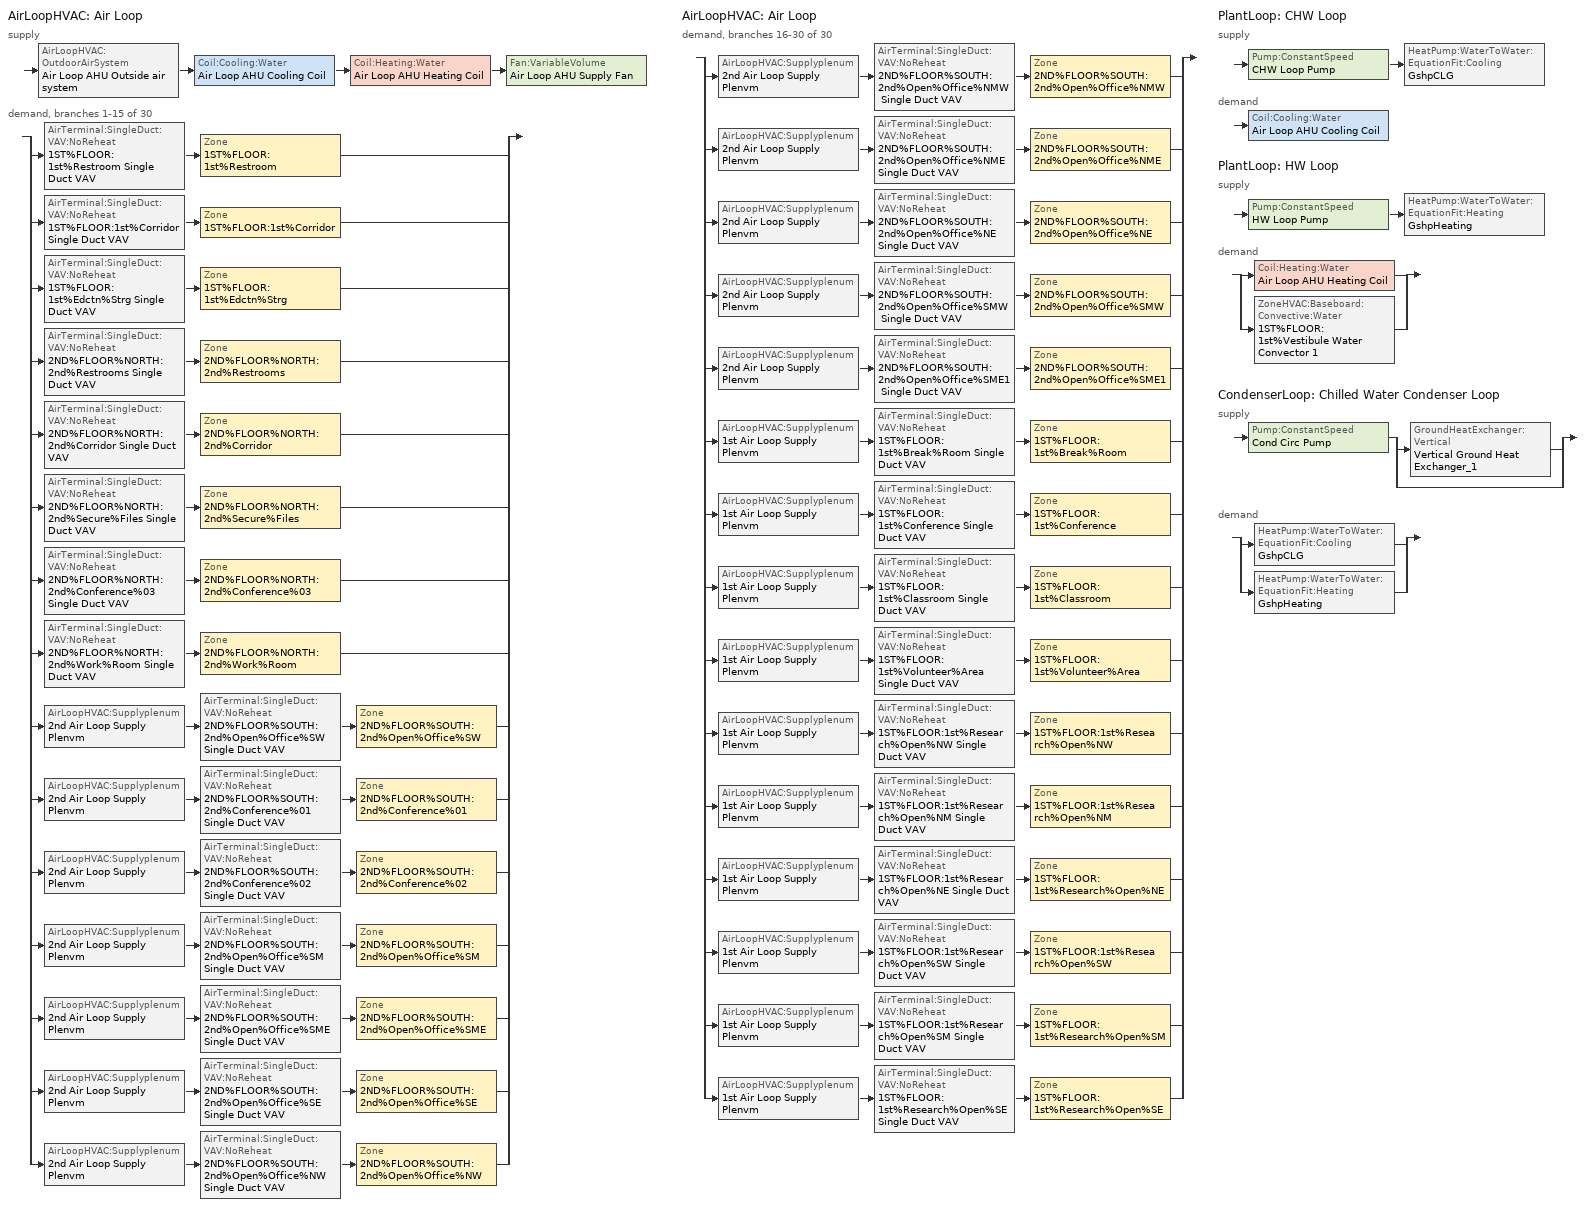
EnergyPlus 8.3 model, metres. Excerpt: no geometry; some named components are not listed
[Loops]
AirLoopHVAC 'Air Loop'
 supply: AirLoopHVAC:OutdoorAirSystem 'Air Loop AHU Outside air system' > Coil:Cooling:Water 'Air Loop AHU Cooling Coil' > Coil:Heating:Water 'Air Loop AHU Heating Coil' > Fan:VariableVolume 'Air Loop AHU Supply Fan'
 demand, branches 1-15 of 30: split
  | AirTerminal:SingleDuct:VAV:NoReheat '1ST%FLOOR:1st%Restroom Single Duct VAV' > Zone '1ST%FLOOR:1st%Restroom'
  | AirTerminal:SingleDuct:VAV:NoReheat '1ST%FLOOR:1st%Corridor Single Duct VAV' > Zone '1ST%FLOOR:1st%Corridor'
  | AirTerminal:SingleDuct:VAV:NoReheat '1ST%FLOOR:1st%Edctn%Strg Single Duct VAV' > Zone '1ST%FLOOR:1st%Edctn%Strg'
  | AirTerminal:SingleDuct:VAV:NoReheat '2ND%FLOOR%NORTH:2nd%Restrooms Single Duct VAV' > Zone '2ND%FLOOR%NORTH:2nd%Restrooms'
  | AirTerminal:SingleDuct:VAV:NoReheat '2ND%FLOOR%NORTH:2nd%Corridor Single Duct VAV' > Zone '2ND%FLOOR%NORTH:2nd%Corridor'
  | AirTerminal:SingleDuct:VAV:NoReheat '2ND%FLOOR%NORTH:2nd%Secure%Files Single Duct VAV' > Zone '2ND%FLOOR%NORTH:2nd%Secure%Files'
  | AirTerminal:SingleDuct:VAV:NoReheat '2ND%FLOOR%NORTH:2nd%Conference%03 Single Duct VAV' > Zone '2ND%FLOOR%NORTH:2nd%Conference%03'
  | AirTerminal:SingleDuct:VAV:NoReheat '2ND%FLOOR%NORTH:2nd%Work%Room Single Duct VAV' > Zone '2ND%FLOOR%NORTH:2nd%Work%Room'
  | AirLoopHVAC:Supplyplenum '2nd Air Loop Supply Plenvm' > AirTerminal:SingleDuct:VAV:NoReheat '2ND%FLOOR%SOUTH:2nd%Open%Office%SW Single Duct VAV' > Zone '2ND%FLOOR%SOUTH:2nd%Open%Office%SW'
  | AirLoopHVAC:Supplyplenum '2nd Air Loop Supply Plenvm' > AirTerminal:SingleDuct:VAV:NoReheat '2ND%FLOOR%SOUTH:2nd%Conference%01 Single Duct VAV' > Zone '2ND%FLOOR%SOUTH:2nd%Conference%01'
  | AirLoopHVAC:Supplyplenum '2nd Air Loop Supply Plenvm' > AirTerminal:SingleDuct:VAV:NoReheat '2ND%FLOOR%SOUTH:2nd%Conference%02 Single Duct VAV' > Zone '2ND%FLOOR%SOUTH:2nd%Conference%02'
  | AirLoopHVAC:Supplyplenum '2nd Air Loop Supply Plenvm' > AirTerminal:SingleDuct:VAV:NoReheat '2ND%FLOOR%SOUTH:2nd%Open%Office%SM Single Duct VAV' > Zone '2ND%FLOOR%SOUTH:2nd%Open%Office%SM'
  | AirLoopHVAC:Supplyplenum '2nd Air Loop Supply Plenvm' > AirTerminal:SingleDuct:VAV:NoReheat '2ND%FLOOR%SOUTH:2nd%Open%Office%SME Single Duct VAV' > Zone '2ND%FLOOR%SOUTH:2nd%Open%Office%SME'
  | AirLoopHVAC:Supplyplenum '2nd Air Loop Supply Plenvm' > AirTerminal:SingleDuct:VAV:NoReheat '2ND%FLOOR%SOUTH:2nd%Open%Office%SE Single Duct VAV' > Zone '2ND%FLOOR%SOUTH:2nd%Open%Office%SE'
  | AirLoopHVAC:Supplyplenum '2nd Air Loop Supply Plenvm' > AirTerminal:SingleDuct:VAV:NoReheat '2ND%FLOOR%SOUTH:2nd%Open%Office%NW Single Duct VAV' > Zone '2ND%FLOOR%SOUTH:2nd%Open%Office%NW'
AirLoopHVAC 'Air Loop'
 demand, branches 16-30 of 30: split
  | AirLoopHVAC:Supplyplenum '2nd Air Loop Supply Plenvm' > AirTerminal:SingleDuct:VAV:NoReheat '2ND%FLOOR%SOUTH:2nd%Open%Office%NMW Single Duct VAV' > Zone '2ND%FLOOR%SOUTH:2nd%Open%Office%NMW'
  | AirLoopHVAC:Supplyplenum '2nd Air Loop Supply Plenvm' > AirTerminal:SingleDuct:VAV:NoReheat '2ND%FLOOR%SOUTH:2nd%Open%Office%NME Single Duct VAV' > Zone '2ND%FLOOR%SOUTH:2nd%Open%Office%NME'
  | AirLoopHVAC:Supplyplenum '2nd Air Loop Supply Plenvm' > AirTerminal:SingleDuct:VAV:NoReheat '2ND%FLOOR%SOUTH:2nd%Open%Office%NE Single Duct VAV' > Zone '2ND%FLOOR%SOUTH:2nd%Open%Office%NE'
  | AirLoopHVAC:Supplyplenum '2nd Air Loop Supply Plenvm' > AirTerminal:SingleDuct:VAV:NoReheat '2ND%FLOOR%SOUTH:2nd%Open%Office%SMW Single Duct VAV' > Zone '2ND%FLOOR%SOUTH:2nd%Open%Office%SMW'
  | AirLoopHVAC:Supplyplenum '2nd Air Loop Supply Plenvm' > AirTerminal:SingleDuct:VAV:NoReheat '2ND%FLOOR%SOUTH:2nd%Open%Office%SME1 Single Duct VAV' > Zone '2ND%FLOOR%SOUTH:2nd%Open%Office%SME1'
  | AirLoopHVAC:Supplyplenum '1st Air Loop Supply Plenvm' > AirTerminal:SingleDuct:VAV:NoReheat '1ST%FLOOR:1st%Break%Room Single Duct VAV' > Zone '1ST%FLOOR:1st%Break%Room'
  | AirLoopHVAC:Supplyplenum '1st Air Loop Supply Plenvm' > AirTerminal:SingleDuct:VAV:NoReheat '1ST%FLOOR:1st%Conference Single Duct VAV' > Zone '1ST%FLOOR:1st%Conference'
  | AirLoopHVAC:Supplyplenum '1st Air Loop Supply Plenvm' > AirTerminal:SingleDuct:VAV:NoReheat '1ST%FLOOR:1st%Classroom Single Duct VAV' > Zone '1ST%FLOOR:1st%Classroom'
  | AirLoopHVAC:Supplyplenum '1st Air Loop Supply Plenvm' > AirTerminal:SingleDuct:VAV:NoReheat '1ST%FLOOR:1st%Volunteer%Area Single Duct VAV' > Zone '1ST%FLOOR:1st%Volunteer%Area'
  | AirLoopHVAC:Supplyplenum '1st Air Loop Supply Plenvm' > AirTerminal:SingleDuct:VAV:NoReheat '1ST%FLOOR:1st%Research%Open%NW Single Duct VAV' > Zone '1ST%FLOOR:1st%Research%Open%NW'
  | AirLoopHVAC:Supplyplenum '1st Air Loop Supply Plenvm' > AirTerminal:SingleDuct:VAV:NoReheat '1ST%FLOOR:1st%Research%Open%NM Single Duct VAV' > Zone '1ST%FLOOR:1st%Research%Open%NM'
  | AirLoopHVAC:Supplyplenum '1st Air Loop Supply Plenvm' > AirTerminal:SingleDuct:VAV:NoReheat '1ST%FLOOR:1st%Research%Open%NE Single Duct VAV' > Zone '1ST%FLOOR:1st%Research%Open%NE'
  | AirLoopHVAC:Supplyplenum '1st Air Loop Supply Plenvm' > AirTerminal:SingleDuct:VAV:NoReheat '1ST%FLOOR:1st%Research%Open%SW Single Duct VAV' > Zone '1ST%FLOOR:1st%Research%Open%SW'
  | AirLoopHVAC:Supplyplenum '1st Air Loop Supply Plenvm' > AirTerminal:SingleDuct:VAV:NoReheat '1ST%FLOOR:1st%Research%Open%SM Single Duct VAV' > Zone '1ST%FLOOR:1st%Research%Open%SM'
  | AirLoopHVAC:Supplyplenum '1st Air Loop Supply Plenvm' > AirTerminal:SingleDuct:VAV:NoReheat '1ST%FLOOR:1st%Research%Open%SE Single Duct VAV' > Zone '1ST%FLOOR:1st%Research%Open%SE'
PlantLoop 'CHW Loop'
 supply: Pump:ConstantSpeed 'CHW Loop Pump' > HeatPump:WaterToWater:EquationFit:Cooling 'GshpCLG'
 demand: Coil:Cooling:Water 'Air Loop AHU Cooling Coil'
PlantLoop 'HW Loop'
 supply: Pump:ConstantSpeed 'HW Loop Pump' > HeatPump:WaterToWater:EquationFit:Heating 'GshpHeating'
 demand: split
  | Coil:Heating:Water 'Air Loop AHU Heating Coil'
  | ZoneHVAC:Baseboard:Convective:Water '1ST%FLOOR:1st%Vestibule Water Convector 1'
CondenserLoop 'Chilled Water Condenser Loop'
 supply: Pump:ConstantSpeed 'Cond Circ Pump' > split
  | GroundHeatExchanger:Vertical 'Vertical Ground Heat Exchanger_1'
  | bypass
 demand: split
  | HeatPump:WaterToWater:EquationFit:Cooling 'GshpCLG'
  | HeatPump:WaterToWater:EquationFit:Heating 'GshpHeating'
[Material] Roughness=Rough; Thermal Absorptance=0.9; Solar Absorptance=0.7; Visible Absorptance=0.7
Name | Thickness {m} | Conductivity {W/m-K} | Density {kg/m3} | Specific Heat {J/kg-K}
1_1_10012 | 0.058 | 0.03 | 43 | 1210
1_2_10007 | 0.1016 | 1.311 | 2240 | 836.8
[WindowMaterial:Glazing]
2: Optical Data Type=SpectralAverage; Thickness {m}=0.003; Solar Transmittance at Normal Incidence=0.837; Front Side Solar Reflectance at Normal Incidence=0.075; Back Side Solar Reflectance at Normal Incidence=0.075; Visible Transmittance at Normal Incidence=0.898; Front Side Visible Reflectance at Normal Incidence=0.081; Back Side Visible Reflectance at Normal Incidence=0.081; Infrared Transmittance at Normal Incidence=0; Front Side Infrared Hemispherical Emissivity=0.84; Back Side Infrared Hemispherical Emissivity=0.84; Conductivity {W/m-K}=0.9; Dirt Correction Factor for Solar and Visible Transmittance=1
[Construction]
2: 1_2_10007, 1_1_10012
[WindowProperty:FrameAndDivider]
2: Frame Width {m}=0.0635; Frame Outside Projection {m}=0; Frame Inside Projection {m}=0; Frame Conductance {W/m2-K}=9.5; Ratio of Frame-Edge Glass Conductance to Center-Of-Glass Conductance=1; Frame Solar Absorptance=0.5; Frame Visible Absorptance=0.5; Frame Thermal Hemispherical Emissivity=0.9; Divider Type=DividedLite; Divider Width {m}=0; Number of Horizontal Dividers=0; Number of Vertical Dividers=0; Divider Outside Projection {m}=0; Divider Inside Projection {m}=0; Divider Conductance {W/m2-K}=0; Ratio of Divider-Edge Glass Conductance to Center-Of-Glass Conductance=1; Divider Solar Absorptance=0; Divider Visible Absorptance=0; Divider Thermal Hemispherical Emissivity=0.9; Outside Reveal Solar Absorptance=0.5; Inside Sill Depth {m}=0; Inside Sill Solar Absorptance=0.5; Inside Reveal Depth {m}=0; Inside Reveal Solar Absorptance=0.5
[DesignSpecification:OutdoorAir] Outdoor Air Method=AirChanges/Hour; Outdoor Air Flow Air Changes per Hour=1; Outdoor Air Flow Rate Fraction Schedule=OAFrac Schedule
SZ DSOA 1ST%FLOOR:1st%Conference; SZ DSOA 1ST%FLOOR:1st%Classroom; SZ DSOA 1ST%FLOOR:1st%Vestibule; SZ DSOA 1ST%FLOOR:1st%Restroom; SZ DSOA 1ST%FLOOR:1st%Break%Room; SZ DSOA 1ST%FLOOR:1st%Volunteer%Area; SZ DSOA 1ST%FLOOR:1st%Corridor; SZ DSOA 1ST%FLOOR:1st%Edctn%Strg; SZ DSOA 2ND%FLOOR%SOUTH:2nd%Conference%02; SZ DSOA 2ND%FLOOR%SOUTH:2nd%Conference%01; SZ DSOA 2ND%FLOOR%NORTH:2nd%Restrooms; SZ DSOA 2ND%FLOOR%NORTH:2nd%Corridor; SZ DSOA 2ND%FLOOR%NORTH:2nd%Secure%Files; SZ DSOA 2ND%FLOOR%NORTH:2nd%Conference%03; SZ DSOA 2ND%FLOOR%NORTH:2nd%Work%Room; SZ DSOA 1ST%FLOOR:1st%Research%Open%NE; SZ DSOA 1ST%FLOOR:1st%Research%Open%NW; SZ DSOA 1ST%FLOOR:1st%Research%Open%NM; SZ DSOA 1ST%FLOOR:1st%Research%Open%SW; SZ DSOA 1ST%FLOOR:1st%Research%Open%SM; SZ DSOA 1ST%FLOOR:1st%Research%Open%SE; SZ DSOA 2ND%FLOOR%SOUTH:2nd%Open%Office%NE; SZ DSOA 2ND%FLOOR%SOUTH:2nd%Open%Office%SW; SZ DSOA 2ND%FLOOR%SOUTH:2nd%Open%Office%SMW; SZ DSOA 2ND%FLOOR%SOUTH:2nd%Open%Office%SM; SZ DSOA 2ND%FLOOR%SOUTH:2nd%Open%Office%SE; SZ DSOA 2ND%FLOOR%SOUTH:2nd%Open%Office%SME; SZ DSOA 2ND%FLOOR%SOUTH:2nd%Open%Office%NMW; SZ DSOA 2ND%FLOOR%SOUTH:2nd%Open%Office%NME; SZ DSOA 2ND%FLOOR%SOUTH:2nd%Open%Office%NW; SZ DSOA 2ND%FLOOR%SOUTH:2nd%Open%Office%SME1
[DesignSpecification:ZoneAirDistribution] Zone Air Distribution Effectiveness in Cooling Mode=1; Zone Air Distribution Effectiveness in Heating Mode=1
SZ DZAD 1ST%FLOOR:1st%Conference; SZ DZAD 1ST%FLOOR:1st%Classroom; SZ DZAD 1ST%FLOOR:1st%Vestibule; SZ DZAD 1ST%FLOOR:1st%Restroom; SZ DZAD 1ST%FLOOR:1st%Break%Room; SZ DZAD 1ST%FLOOR:1st%Volunteer%Area; SZ DZAD 1ST%FLOOR:1st%Corridor; SZ DZAD 1ST%FLOOR:1st%Edctn%Strg; SZ DZAD 2ND%FLOOR%SOUTH:2nd%Conference%02; SZ DZAD 2ND%FLOOR%SOUTH:2nd%Conference%01; SZ DZAD 2ND%FLOOR%NORTH:2nd%Restrooms; SZ DZAD 2ND%FLOOR%NORTH:2nd%Corridor; SZ DZAD 2ND%FLOOR%NORTH:2nd%Secure%Files; SZ DZAD 2ND%FLOOR%NORTH:2nd%Conference%03; SZ DZAD 2ND%FLOOR%NORTH:2nd%Work%Room; SZ DZAD 1ST%FLOOR:1st%Research%Open%NE; SZ DZAD 1ST%FLOOR:1st%Research%Open%NW; SZ DZAD 1ST%FLOOR:1st%Research%Open%NM; SZ DZAD 1ST%FLOOR:1st%Research%Open%SW; SZ DZAD 1ST%FLOOR:1st%Research%Open%SM; SZ DZAD 1ST%FLOOR:1st%Research%Open%SE; SZ DZAD 2ND%FLOOR%SOUTH:2nd%Open%Office%NE; SZ DZAD 2ND%FLOOR%SOUTH:2nd%Open%Office%SW; SZ DZAD 2ND%FLOOR%SOUTH:2nd%Open%Office%SMW; SZ DZAD 2ND%FLOOR%SOUTH:2nd%Open%Office%SM; SZ DZAD 2ND%FLOOR%SOUTH:2nd%Open%Office%SE; SZ DZAD 2ND%FLOOR%SOUTH:2nd%Open%Office%SME; SZ DZAD 2ND%FLOOR%SOUTH:2nd%Open%Office%NMW; SZ DZAD 2ND%FLOOR%SOUTH:2nd%Open%Office%NME; SZ DZAD 2ND%FLOOR%SOUTH:2nd%Open%Office%NW; SZ DZAD 2ND%FLOOR%SOUTH:2nd%Open%Office%SME1
[Sizing:Zone] Zone Cooling Design Supply Air Temperature Input Method=SupplyAirTemperature; Zone Cooling Design Supply Air Temperature {C}=14; Zone Heating Design Supply Air Temperature Input Method=SupplyAirTemperature; Zone Heating Design Supply Air Temperature {C}=40; Zone Heating Design Supply Air Humidity Ratio {kgWater/kgDryAir}=0.008; Cooling Design Air Flow Method=DesignDay; Cooling Design Air Flow Rate {m3/s}=0; Cooling Minimum Air Flow per Zone Floor Area {m3/s-m2}=0.000762; Cooling Minimum Air Flow {m3/s}=0; Cooling Minimum Air Flow Fraction=0; Heating Design Air Flow Method=DesignDay; Heating Design Air Flow Rate {m3/s}=0; Heating Maximum Air Flow per Zone Floor Area {m3/s-m2}=0.002032; Heating Maximum Air Flow {m3/s}=0.141576; Heating Maximum Air Flow Fraction=0
Name | Zone Cooling Design Supply Air Humidity Ratio {kgWater/kgDryAir} | Design Specification Outdoor Air Object | Design Specification Zone Air Distribution Object
1ST%FLOOR:1st%Conference | 0.0085 | SZ DSOA 1ST%FLOOR:1st%Conference | SZ DZAD 1ST%FLOOR:1st%Conference
1ST%FLOOR:1st%Classroom | 0.0085 | SZ DSOA 1ST%FLOOR:1st%Classroom | SZ DZAD 1ST%FLOOR:1st%Classroom
1ST%FLOOR:1st%Vestibule | 0.008 | SZ DSOA 1ST%FLOOR:1st%Vestibule | SZ DZAD 1ST%FLOOR:1st%Vestibule
1ST%FLOOR:1st%Restroom | 0.008 | SZ DSOA 1ST%FLOOR:1st%Restroom | SZ DZAD 1ST%FLOOR:1st%Restroom
1ST%FLOOR:1st%Break%Room | 0.008 | SZ DSOA 1ST%FLOOR:1st%Break%Room | SZ DZAD 1ST%FLOOR:1st%Break%Room
1ST%FLOOR:1st%Volunteer%Area | 0.008 | SZ DSOA 1ST%FLOOR:1st%Volunteer%Area | SZ DZAD 1ST%FLOOR:1st%Volunteer%Area
1ST%FLOOR:1st%Corridor | 0.008 | SZ DSOA 1ST%FLOOR:1st%Corridor | SZ DZAD 1ST%FLOOR:1st%Corridor
1ST%FLOOR:1st%Edctn%Strg | 0.008 | SZ DSOA 1ST%FLOOR:1st%Edctn%Strg | SZ DZAD 1ST%FLOOR:1st%Edctn%Strg
2ND%FLOOR%SOUTH:2nd%Conference%02 | 0.008 | SZ DSOA 2ND%FLOOR%SOUTH:2nd%Conference%02 | SZ DZAD 2ND%FLOOR%SOUTH:2nd%Conference%02
2ND%FLOOR%SOUTH:2nd%Conference%01 | 0.008 | SZ DSOA 2ND%FLOOR%SOUTH:2nd%Conference%01 | SZ DZAD 2ND%FLOOR%SOUTH:2nd%Conference%01
2ND%FLOOR%NORTH:2nd%Restrooms | 0.008 | SZ DSOA 2ND%FLOOR%NORTH:2nd%Restrooms | SZ DZAD 2ND%FLOOR%NORTH:2nd%Restrooms
2ND%FLOOR%NORTH:2nd%Corridor | 0.008 | SZ DSOA 2ND%FLOOR%NORTH:2nd%Corridor | SZ DZAD 2ND%FLOOR%NORTH:2nd%Corridor
2ND%FLOOR%NORTH:2nd%Secure%Files | 0.008 | SZ DSOA 2ND%FLOOR%NORTH:2nd%Secure%Files | SZ DZAD 2ND%FLOOR%NORTH:2nd%Secure%Files
2ND%FLOOR%NORTH:2nd%Conference%03 | 0.008 | SZ DSOA 2ND%FLOOR%NORTH:2nd%Conference%03 | SZ DZAD 2ND%FLOOR%NORTH:2nd%Conference%03
2ND%FLOOR%NORTH:2nd%Work%Room | 0.008 | SZ DSOA 2ND%FLOOR%NORTH:2nd%Work%Room | SZ DZAD 2ND%FLOOR%NORTH:2nd%Work%Room
1ST%FLOOR:1st%Research%Open%NE | 0.008 | SZ DSOA 1ST%FLOOR:1st%Research%Open%NE | SZ DZAD 1ST%FLOOR:1st%Research%Open%NE
1ST%FLOOR:1st%Research%Open%NW | 0.008 | SZ DSOA 1ST%FLOOR:1st%Research%Open%NW | SZ DZAD 1ST%FLOOR:1st%Research%Open%NW
1ST%FLOOR:1st%Research%Open%NM | 0.008 | SZ DSOA 1ST%FLOOR:1st%Research%Open%NM | SZ DZAD 1ST%FLOOR:1st%Research%Open%NM
1ST%FLOOR:1st%Research%Open%SW | 0.008 | SZ DSOA 1ST%FLOOR:1st%Research%Open%SW | SZ DZAD 1ST%FLOOR:1st%Research%Open%SW
1ST%FLOOR:1st%Research%Open%SM | 0.008 | SZ DSOA 1ST%FLOOR:1st%Research%Open%SM | SZ DZAD 1ST%FLOOR:1st%Research%Open%SM
1ST%FLOOR:1st%Research%Open%SE | 0.008 | SZ DSOA 1ST%FLOOR:1st%Research%Open%SE | SZ DZAD 1ST%FLOOR:1st%Research%Open%SE
2ND%FLOOR%SOUTH:2nd%Open%Office%NE | 0.008 | SZ DSOA 2ND%FLOOR%SOUTH:2nd%Open%Office%NE | SZ DZAD 2ND%FLOOR%SOUTH:2nd%Open%Office%NE
2ND%FLOOR%SOUTH:2nd%Open%Office%SW | 0.008 | SZ DSOA 2ND%FLOOR%SOUTH:2nd%Open%Office%SW | SZ DZAD 2ND%FLOOR%SOUTH:2nd%Open%Office%SW
2ND%FLOOR%SOUTH:2nd%Open%Office%SMW | 0.008 | SZ DSOA 2ND%FLOOR%SOUTH:2nd%Open%Office%SMW | SZ DZAD 2ND%FLOOR%SOUTH:2nd%Open%Office%SMW
2ND%FLOOR%SOUTH:2nd%Open%Office%SM | 0.008 | SZ DSOA 2ND%FLOOR%SOUTH:2nd%Open%Office%SM | SZ DZAD 2ND%FLOOR%SOUTH:2nd%Open%Office%SM
2ND%FLOOR%SOUTH:2nd%Open%Office%SE | 0.008 | SZ DSOA 2ND%FLOOR%SOUTH:2nd%Open%Office%SE | SZ DZAD 2ND%FLOOR%SOUTH:2nd%Open%Office%SE
2ND%FLOOR%SOUTH:2nd%Open%Office%SME | 0.008 | SZ DSOA 2ND%FLOOR%SOUTH:2nd%Open%Office%SME | SZ DZAD 2ND%FLOOR%SOUTH:2nd%Open%Office%SME
2ND%FLOOR%SOUTH:2nd%Open%Office%NMW | 0.008 | SZ DSOA 2ND%FLOOR%SOUTH:2nd%Open%Office%NMW | SZ DZAD 2ND%FLOOR%SOUTH:2nd%Open%Office%NMW
2ND%FLOOR%SOUTH:2nd%Open%Office%NME | 0.008 | SZ DSOA 2ND%FLOOR%SOUTH:2nd%Open%Office%NME | SZ DZAD 2ND%FLOOR%SOUTH:2nd%Open%Office%NME
2ND%FLOOR%SOUTH:2nd%Open%Office%NW | 0.008 | SZ DSOA 2ND%FLOOR%SOUTH:2nd%Open%Office%NW | SZ DZAD 2ND%FLOOR%SOUTH:2nd%Open%Office%NW
2ND%FLOOR%SOUTH:2nd%Open%Office%SME1 | 0.008 | SZ DSOA 2ND%FLOOR%SOUTH:2nd%Open%Office%SME1 | SZ DZAD 2ND%FLOOR%SOUTH:2nd%Open%Office%SME1
[Sizing:System]
Air Loop: Type of Load to Size On=Sensible; Design Outdoor Air Flow Rate {m3/s}=autosize; Central Heating Maximum System Air Flow Ratio=0.3; Preheat Design Temperature {C}=7; Preheat Design Humidity Ratio {kgWater/kgDryAir}=0.008; Precool Design Temperature {C}=12.8; Precool Design Humidity Ratio {kgWater/kgDryAir}=0.008; Central Cooling Design Supply Air Temperature {C}=14; Central Heating Design Supply Air Temperature {C}=26; Type of Zone Sum to Use=Noncoincident; 100% Outdoor Air in Cooling=No; 100% Outdoor Air in Heating=No; Central Cooling Design Supply Air Humidity Ratio {kgWater/kgDryAir}=0.0085; Central Heating Design Supply Air Humidity Ratio {kgWater/kgDryAir}=0.008; Cooling Supply Air Flow Rate Method=Designday; Cooling Supply Air Flow Rate {m3/s}=0; Heating Supply Air Flow Rate Method=Designday; Heating Supply Air Flow Rate {m3/s}=0; System Outdoor Air Method=ZoneSum; Zone Maximum Outdoor Air Fraction=1; Cooling Design Capacity Method=CoolingDesignCapacity; Cooling Design Capacity {W}=autosize; Heating Design Capacity Method=HeatingDesignCapacity; Heating Design Capacity {W}=autosize; Central Cooling Capacity Control Method=OnOff
[Sizing:Plant]
Name | Loop Type | Design Loop Exit Temperature {C} | Loop Design Temperature Difference {deltaC}
CHW Loop | Cooling | 6.67 | 6.67
HW Loop | Heating | 80 | 11
[ZoneControl:Thermostat]
Name | Zone or ZoneList | Control Type Schedule | Control 1
1ST%FLOOR:1st%Conference Thermostat | 1ST%FLOOR:1st%Conference | HVACTemplate-Always 4 | 1ST%FLOOR:1st%Conference Thermostat Dual SP Control
1ST%FLOOR:1st%Research%Open%NE Thermostat | 1ST%FLOOR:1st%Research%Open%NE | HVACTemplate-Always 4 | 1ST%FLOOR:1st%Research%Open%NE Thermostat Dual SP Control
1ST%FLOOR:1st%Classroom Thermostat | 1ST%FLOOR:1st%Classroom | HVACTemplate-Always 4 | 1ST%FLOOR:1st%Classroom Thermostat Dual SP Control
1ST%FLOOR:1st%Vestibule Thermostat | 1ST%FLOOR:1st%Vestibule | Single heating control type schedule | 1ST%FLOOR:1st%Vestibule single heating SP
1ST%FLOOR:1st%Restroom Thermostat | 1ST%FLOOR:1st%Restroom | HVACTemplate-Always 4 | 1ST%FLOOR:1st%Restroom Thermostat Dual SP Control
1ST%FLOOR:1st%Research%Open%NW Thermostat | 1ST%FLOOR:1st%Research%Open%NW | HVACTemplate-Always 4 | 1ST%FLOOR:1st%Research%Open%NW Thermostat Dual SP Control
1ST%FLOOR:1st%Research%Open%NM Thermostat | 1ST%FLOOR:1st%Research%Open%NM | HVACTemplate-Always 4 | 1ST%FLOOR:1st%Research%Open%NM Thermostat Dual SP Control
1ST%FLOOR:1st%Break%Room Thermostat | 1ST%FLOOR:1st%Break%Room | HVACTemplate-Always 4 | 1ST%FLOOR:1st%Break%Room Thermostat Dual SP Control
1ST%FLOOR:1st%Volunteer%Area Thermostat | 1ST%FLOOR:1st%Volunteer%Area | HVACTemplate-Always 4 | 1ST%FLOOR:1st%Volunteer%Area Thermostat Dual SP Control
1ST%FLOOR:1st%Research%Open%SW Thermostat | 1ST%FLOOR:1st%Research%Open%SW | HVACTemplate-Always 4 | 1ST%FLOOR:1st%Research%Open%SW Thermostat Dual SP Control
1ST%FLOOR:1st%Research%Open%SM Thermostat | 1ST%FLOOR:1st%Research%Open%SM | HVACTemplate-Always 4 | 1ST%FLOOR:1st%Research%Open%SM Thermostat Dual SP Control
1ST%FLOOR:1st%Research%Open%SE Thermostat | 1ST%FLOOR:1st%Research%Open%SE | HVACTemplate-Always 4 | 1ST%FLOOR:1st%Research%Open%SE Thermostat Dual SP Control
1ST%FLOOR:1st%Corridor Thermostat | 1ST%FLOOR:1st%Corridor | HVACTemplate-Always 4 | 1ST%FLOOR:1st%Corridor Thermostat Dual SP Control
1ST%FLOOR:1st%Edctn%Strg Thermostat | 1ST%FLOOR:1st%Edctn%Strg | HVACTemplate-Always 4 | 1ST%FLOOR:1st%Edctn%Strg Thermostat Dual SP Control
2ND%FLOOR%SOUTH:2nd%Open%Office%NE Thermostat | 2ND%FLOOR%SOUTH:2nd%Open%Office%NE | HVACTemplate-Always 4 | 2ND%FLOOR%SOUTH:2nd%Open%Office%NE Thermostat Dual SP Control
2ND%FLOOR%SOUTH:2nd%Conference%02 Thermostat | 2ND%FLOOR%SOUTH:2nd%Conference%02 | HVACTemplate-Always 4 | 2ND%FLOOR%SOUTH:2nd%Conference%02 Thermostat Dual SP Control
2ND%FLOOR%SOUTH:2nd%Open%Office%SW Thermostat | 2ND%FLOOR%SOUTH:2nd%Open%Office%SW | HVACTemplate-Always 4 | 2ND%FLOOR%SOUTH:2nd%Open%Office%SW Thermostat Dual SP Control
2ND%FLOOR%SOUTH:2nd%Open%Office%SMW Thermostat | 2ND%FLOOR%SOUTH:2nd%Open%Office%SMW | HVACTemplate-Always 4 | 2ND%FLOOR%SOUTH:2nd%Open%Office%SMW Thermostat Dual SP Control
2ND%FLOOR%SOUTH:2nd%Open%Office%SM Thermostat | 2ND%FLOOR%SOUTH:2nd%Open%Office%SM | HVACTemplate-Always 4 | 2ND%FLOOR%SOUTH:2nd%Open%Office%SM Thermostat Dual SP Control
2ND%FLOOR%SOUTH:2nd%Open%Office%SE Thermostat | 2ND%FLOOR%SOUTH:2nd%Open%Office%SE | HVACTemplate-Always 4 | 2ND%FLOOR%SOUTH:2nd%Open%Office%SE Thermostat Dual SP Control
2ND%FLOOR%SOUTH:2nd%Open%Office%SME Thermostat | 2ND%FLOOR%SOUTH:2nd%Open%Office%SME | HVACTemplate-Always 4 | 2ND%FLOOR%SOUTH:2nd%Open%Office%SME Thermostat Dual SP Control
2ND%FLOOR%SOUTH:2nd%Conference%01 Thermostat | 2ND%FLOOR%SOUTH:2nd%Conference%01 | HVACTemplate-Always 4 | 2ND%FLOOR%SOUTH:2nd%Conference%01 Thermostat Dual SP Control
2ND%FLOOR%SOUTH:2nd%Open%Office%NMW Thermostat | 2ND%FLOOR%SOUTH:2nd%Open%Office%NMW | HVACTemplate-Always 4 | 2ND%FLOOR%SOUTH:2nd%Open%Office%NMW Thermostat Dual SP Control
2ND%FLOOR%SOUTH:2nd%Open%Office%NME Thermostat | 2ND%FLOOR%SOUTH:2nd%Open%Office%NME | HVACTemplate-Always 4 | 2ND%FLOOR%SOUTH:2nd%Open%Office%NME Thermostat Dual SP Control
2ND%FLOOR%SOUTH:2nd%Open%Office%NW Thermostat | 2ND%FLOOR%SOUTH:2nd%Open%Office%NW | HVACTemplate-Always 4 | 2ND%FLOOR%SOUTH:2nd%Open%Office%NW Thermostat Dual SP Control
2ND%FLOOR%NORTH:2nd%Restrooms Thermostat | 2ND%FLOOR%NORTH:2nd%Restrooms | HVACTemplate-Always 4 | 2ND%FLOOR%NORTH:2nd%Restrooms Thermostat Dual SP Control
2ND%FLOOR%NORTH:2nd%Corridor Thermostat | 2ND%FLOOR%NORTH:2nd%Corridor | HVACTemplate-Always 4 | 2ND%FLOOR%NORTH:2nd%Corridor Thermostat Dual SP Control
2ND%FLOOR%NORTH:2nd%Secure%Files Thermostat | 2ND%FLOOR%NORTH:2nd%Secure%Files | HVACTemplate-Always 4 | 2ND%FLOOR%NORTH:2nd%Secure%Files Thermostat Dual SP Control
2ND%FLOOR%NORTH:2nd%Conference%03 Thermostat | 2ND%FLOOR%NORTH:2nd%Conference%03 | HVACTemplate-Always 4 | 2ND%FLOOR%NORTH:2nd%Conference%03 Thermostat Dual SP Control
2ND%FLOOR%NORTH:2nd%Work%Room Thermostat | 2ND%FLOOR%NORTH:2nd%Work%Room | HVACTemplate-Always 4 | 2ND%FLOOR%NORTH:2nd%Work%Room Thermostat Dual SP Control
2ND%FLOOR%SOUTH:2nd%Open%Office%SME1 Thermostat | 2ND%FLOOR%SOUTH:2nd%Open%Office%SME1 | HVACTemplate-Always 4 | 2ND%FLOOR%SOUTH:2nd%Open%Office%SME1 Thermostat Dual SP Control
[ThermostatSetpoint:SingleHeating]
1ST%FLOOR:1st%Vestibule single heating SP: Setpoint Temperature Schedule=Lobby Radint Heating SP Sch
[ThermostatSetpoint:DualSetpoint]
Name | Heating Setpoint Temperature Schedule | Cooling Setpoint Temperature Schedule
1ST%FLOOR:1st%Conference Thermostat Dual SP Control | ZoneHeatingSetpoint_1stConf | ZoneCoolingSetpoint_1stConf
1ST%FLOOR:1st%Research%Open%NE Thermostat Dual SP Control | ZoneHeatingSetpoint_1stNE | ZoneCoolingSetpoint_1stNE
1ST%FLOOR:1st%Classroom Thermostat Dual SP Control | ZoneHeatingSetpoint_1stClass | ZoneCoolingSetpoint_1stClass
1ST%FLOOR:1st%Restroom Thermostat Dual SP Control; 1ST%FLOOR:1st%Corridor Thermostat Dual SP Control; 1ST%FLOOR:1st%Edctn%Strg Thermostat Dual SP Control; 2ND%FLOOR%NORTH:2nd%Restrooms Thermostat Dual SP Control; 2ND%FLOOR%NORTH:2nd%Corridor Thermostat Dual SP Control; 2ND%FLOOR%NORTH:2nd%Secure%Files Thermostat Dual SP Control; 2ND%FLOOR%NORTH:2nd%Work%Room Thermostat Dual SP Control | ZoneHeatingSetpoint | ZoneCoolingSetpoint
1ST%FLOOR:1st%Research%Open%NW Thermostat Dual SP Control | ZoneHeatingSetpoint_1stNW | ZoneCoolingSetpoint_1stNW
1ST%FLOOR:1st%Research%Open%NM Thermostat Dual SP Control | ZoneHeatingSetpoint_1stNM | ZoneCoolingSetpoint_1stNM
1ST%FLOOR:1st%Break%Room Thermostat Dual SP Control | ZoneHeatingSetpoint_1stBreak | ZoneCoolingSetpoint_1stBreak
1ST%FLOOR:1st%Volunteer%Area Thermostat Dual SP Control | ZoneHeatingSetpoint_1stVol | ZoneCoolingSetpoint_1stVol
1ST%FLOOR:1st%Research%Open%SW Thermostat Dual SP Control | ZoneHeatingSetpointSW_1stSW | ZoneCoolingSetpointSW_1stSW
1ST%FLOOR:1st%Research%Open%SM Thermostat Dual SP Control | ZoneHeatingSetpoint_1stSM | ZoneCoolingSetpoint_1stSM
1ST%FLOOR:1st%Research%Open%SE Thermostat Dual SP Control | ZoneHeatingSetpoint_1stSE | ZoneCoolingSetpoint_1stSE
2ND%FLOOR%SOUTH:2nd%Open%Office%NE Thermostat Dual SP Control | ZoneHeatingSetpoint_2ndNE | ZoneCoolingSetpoint_2ndNE
2ND%FLOOR%SOUTH:2nd%Conference%02 Thermostat Dual SP Control | ZoneHeatingSetpoint_2ndConf02 | ZoneCoolingSetpoint_2ndConf02
2ND%FLOOR%SOUTH:2nd%Open%Office%SW Thermostat Dual SP Control | ZoneHeatingSetpoint_2ndSW | ZoneCoolingSetpoint_2ndSW
2ND%FLOOR%SOUTH:2nd%Open%Office%SMW Thermostat Dual SP Control | ZoneHeatingSetpoint_2ndSMW | ZoneCoolingSetpoint_2ndSMW
2ND%FLOOR%SOUTH:2nd%Open%Office%SM Thermostat Dual SP Control | ZoneHeatingSetpoint_2ndSM | ZoneCoolingSetpoint_2ndSM
2ND%FLOOR%SOUTH:2nd%Open%Office%SE Thermostat Dual SP Control | ZoneHeatingSetpoint_2ndSE | ZoneCoolingSetpoint_2ndSE
2ND%FLOOR%SOUTH:2nd%Open%Office%SME Thermostat Dual SP Control | ZoneHeatingSetpoint_2ndSME | ZoneCoolingSetpoint_2ndSME
2ND%FLOOR%SOUTH:2nd%Conference%01 Thermostat Dual SP Control | ZoneHeatingSetpoint_2ndConf01 | ZoneCoolingSetpoint_2ndConf01
2ND%FLOOR%SOUTH:2nd%Open%Office%NMW Thermostat Dual SP Control | ZoneHeatingSetpoint_2ndNMW | ZoneCoolingSetpoint_2ndNMW
2ND%FLOOR%SOUTH:2nd%Open%Office%NME Thermostat Dual SP Control | ZoneHeatingSetpoint_2ndNME | ZoneCoolingSetpoint_2ndNME
2ND%FLOOR%SOUTH:2nd%Open%Office%NW Thermostat Dual SP Control | ZoneHeatingSetpoint_2ndNW | ZoneCoolingSetpoint_2ndNW
2ND%FLOOR%NORTH:2nd%Conference%03 Thermostat Dual SP Control | ZoneHeatingSetpoint_2ndConf03 | ZoneCoolingSetpoint_2ndConf03
2ND%FLOOR%SOUTH:2nd%Open%Office%SME1 Thermostat Dual SP Control | ZoneHeatingSetpoint_2ndSME1 | ZoneCoolingSetpoint_2ndSME1
[ZoneHVAC:Baseboard:Convective:Water]
1ST%FLOOR:1st%Vestibule Water Convector 1: Availability Schedule=2; Heating Design Capacity Method=HeatingDesignCapacity; Heating Design Capacity {W}=Autosize; Fraction of Autosized Heating Design Capacity=1; U-Factor Times Area Value {W/K}=autosize; Maximum Water Flow Rate {m3/s}=autosize; Convergence Tolerance=0.01
[AirTerminal:SingleDuct:VAV:NoReheat] Availability Schedule=2; Maximum Air Flow Rate {m3/s}=autosize; Zone Minimum Air Flow Input Method=Constant
Name | Constant Minimum Air Flow Fraction
1ST%FLOOR:1st%Restroom Single Duct VAV; 1ST%FLOOR:1st%Corridor Single Duct VAV; 1ST%FLOOR:1st%Edctn%Strg Single Duct VAV; 2ND%FLOOR%NORTH:2nd%Restrooms Single Duct VAV; 2ND%FLOOR%NORTH:2nd%Corridor Single Duct VAV; 2ND%FLOOR%NORTH:2nd%Secure%Files Single Duct VAV; 2ND%FLOOR%NORTH:2nd%Conference%03 Single Duct VAV; 2ND%FLOOR%NORTH:2nd%Work%Room Single Duct VAV; 1ST%FLOOR:1st%Break%Room Single Duct VAV; 1ST%FLOOR:1st%Conference Single Duct VAV; 1ST%FLOOR:1st%Classroom Single Duct VAV; 1ST%FLOOR:1st%Volunteer%Area Single Duct VAV; 2ND%FLOOR%SOUTH:2nd%Conference%01 Single Duct VAV; 2ND%FLOOR%SOUTH:2nd%Conference%02 Single Duct VAV; 1ST%FLOOR:1st%Research%Open%SE Single Duct VAV; 1ST%FLOOR:1st%Research%Open%SM Single Duct VAV; 1ST%FLOOR:1st%Research%Open%SW Single Duct VAV; 1ST%FLOOR:1st%Research%Open%NE Single Duct VAV; 1ST%FLOOR:1st%Research%Open%NM Single Duct VAV; 2ND%FLOOR%SOUTH:2nd%Open%Office%NE Single Duct VAV; 2ND%FLOOR%SOUTH:2nd%Open%Office%NME Single Duct VAV; 2ND%FLOOR%SOUTH:2nd%Open%Office%NMW Single Duct VAV; 2ND%FLOOR%SOUTH:2nd%Open%Office%NW Single Duct VAV; 2ND%FLOOR%SOUTH:2nd%Open%Office%SE Single Duct VAV; 2ND%FLOOR%SOUTH:2nd%Open%Office%SME Single Duct VAV; 2ND%FLOOR%SOUTH:2nd%Open%Office%SM Single Duct VAV; 2ND%FLOOR%SOUTH:2nd%Open%Office%SMW Single Duct VAV; 2ND%FLOOR%SOUTH:2nd%Open%Office%SW Single Duct VAV; 2ND%FLOOR%SOUTH:2nd%Open%Office%SME1 Single Duct VAV | 0
1ST%FLOOR:1st%Research%Open%NW Single Duct VAV | 0.2
[Zone equipment]
1ST%FLOOR:1st%Break%Room: 1ST%FLOOR:1st%Break%Room Single Duct VAV
1ST%FLOOR:1st%Conference: 1ST%FLOOR:1st%Conference Single Duct VAV
1ST%FLOOR:1st%Classroom: 1ST%FLOOR:1st%Classroom Single Duct VAV
1ST%FLOOR:1st%Volunteer%Area: 1ST%FLOOR:1st%Volunteer%Area Single Duct VAV
1ST%FLOOR:1st%Restroom: 1ST%FLOOR:1st%Restroom Single Duct VAV
1ST%FLOOR:1st%Corridor: 1ST%FLOOR:1st%Corridor Single Duct VAV
1ST%FLOOR:1st%Edctn%Strg: 1ST%FLOOR:1st%Edctn%Strg Single Duct VAV
2ND%FLOOR%SOUTH:2nd%Conference%02: 2ND%FLOOR%SOUTH:2nd%Conference%02 Single Duct VAV
2ND%FLOOR%SOUTH:2nd%Conference%01: 2ND%FLOOR%SOUTH:2nd%Conference%01 Single Duct VAV
2ND%FLOOR%NORTH:2nd%Restrooms: 2ND%FLOOR%NORTH:2nd%Restrooms Single Duct VAV
2ND%FLOOR%NORTH:2nd%Corridor: 2ND%FLOOR%NORTH:2nd%Corridor Single Duct VAV
2ND%FLOOR%NORTH:2nd%Secure%Files: 2ND%FLOOR%NORTH:2nd%Secure%Files Single Duct VAV
2ND%FLOOR%NORTH:2nd%Conference%03: 2ND%FLOOR%NORTH:2nd%Conference%03 Single Duct VAV
2ND%FLOOR%NORTH:2nd%Work%Room: 2ND%FLOOR%NORTH:2nd%Work%Room Single Duct VAV
1ST%FLOOR:1st%Vestibule: 1ST%FLOOR:1st%Vestibule Water Convector 1
1ST%FLOOR:1st%Research%Open%SE: 1ST%FLOOR:1st%Research%Open%SE Single Duct VAV
1ST%FLOOR:1st%Research%Open%SM: 1ST%FLOOR:1st%Research%Open%SM Single Duct VAV
1ST%FLOOR:1st%Research%Open%SW: 1ST%FLOOR:1st%Research%Open%SW Single Duct VAV
1ST%FLOOR:1st%Research%Open%NE: 1ST%FLOOR:1st%Research%Open%NE Single Duct VAV
1ST%FLOOR:1st%Research%Open%NM: 1ST%FLOOR:1st%Research%Open%NM Single Duct VAV
1ST%FLOOR:1st%Research%Open%NW: 1ST%FLOOR:1st%Research%Open%NW Single Duct VAV
2ND%FLOOR%SOUTH:2nd%Open%Office%NE: 2ND%FLOOR%SOUTH:2nd%Open%Office%NE Single Duct VAV
2ND%FLOOR%SOUTH:2nd%Open%Office%NME: 2ND%FLOOR%SOUTH:2nd%Open%Office%NME Single Duct VAV
2ND%FLOOR%SOUTH:2nd%Open%Office%NMW: 2ND%FLOOR%SOUTH:2nd%Open%Office%NMW Single Duct VAV
2ND%FLOOR%SOUTH:2nd%Open%Office%NW: 2ND%FLOOR%SOUTH:2nd%Open%Office%NW Single Duct VAV
2ND%FLOOR%SOUTH:2nd%Open%Office%SE: 2ND%FLOOR%SOUTH:2nd%Open%Office%SE Single Duct VAV
2ND%FLOOR%SOUTH:2nd%Open%Office%SME: 2ND%FLOOR%SOUTH:2nd%Open%Office%SME Single Duct VAV
2ND%FLOOR%SOUTH:2nd%Open%Office%SM: 2ND%FLOOR%SOUTH:2nd%Open%Office%SM Single Duct VAV
2ND%FLOOR%SOUTH:2nd%Open%Office%SMW: 2ND%FLOOR%SOUTH:2nd%Open%Office%SMW Single Duct VAV
2ND%FLOOR%SOUTH:2nd%Open%Office%SW: 2ND%FLOOR%SOUTH:2nd%Open%Office%SW Single Duct VAV
2ND%FLOOR%SOUTH:2nd%Open%Office%SME1: 2ND%FLOOR%SOUTH:2nd%Open%Office%SME1 Single Duct VAV
[Fan:VariableVolume]
Desiccant Regen Fan: 2, 0.7, 222, autosize, FixedFlowRate, 0.25, 0, 0.9, 1, 0, 1, 0, 0, 0
Air Loop AHU Supply Fan: ahuFanOp, 0.79, 1740.595, 4.25, FixedFlowRate, 0.25, 1.17, 0.81, 1, 0.0013, 0.147, 0.9506, -.0998, 0, Air Loop AHU Heating Coil Air Outlet Node
[Coil:Cooling:Water]
Air Loop AHU Cooling Coil: Availability Schedule=alwaysOn; Design Water Flow Rate {m3/s}=autosize; Design Air Flow Rate {m3/s}=5.66337; Design Inlet Water Temperature {C}=autosize; Design Inlet Air Temperature {C}=autosize; Design Outlet Air Temperature {C}=autosize; Design Inlet Air Humidity Ratio {kgWater/kgDryAir}=autosize; Design Outlet Air Humidity Ratio {kgWater/kgDryAir}=autosize; Type of Analysis=DetailedAnalysis; Heat Exchanger Configuration=CrossFlow
[Coil:Heating:Water]
Air Loop AHU Heating Coil: Availability Schedule=alwaysOn; U-Factor Times Area Value {W/K}=autosize; Maximum Water Flow Rate {m3/s}=autosize; Performance Input Method=UFactorTimesAreaAndDesignWaterFlowRate; Rated Capacity {W}=123320; Rated Inlet Water Temperature {C}=82.2; Rated Inlet Air Temperature {C}=16.6; Rated Outlet Water Temperature {C}=71.1; Rated Outlet Air Temperature {C}=32; Rated Ratio for Air and Water Convection=0.5
[Coil:Heating:Electric]
Desiccant Regen Coil: Availability Schedule=alwaysOn; Efficiency=1; Nominal Capacity {W}=500
[Dehumidifier:Desiccant:NoFans]
Desiccant 1: Availability Schedule=alwaysOn; Control Type=LeavingMaximumHumidityRatioSetpoint; Leaving Maximum Humidity Ratio Setpoint {kgWater/kgDryAir}=0.007; Nominal Process Air Flow Rate {m3/s}=5.85; Nominal Process Air Velocity {m/s}=2.5; Rotor Power {W}=10; Regeneration Coil=Desiccant Regen Coil; Regeneration Fan=Desiccant Regen Fan; Performance Model Type=DEFAULT
[HeatExchanger:AirToAir:FlatPlate]
OA Heat Recovery 1: Availability Schedule=CoolingCoilSchedule; Flow Arrangement Type=CounterFlow; Economizer Lockout=Yes; Ratio of Supply to Secondary hA Values=1; Nominal Supply Air Flow Rate {m3/s}=5.85; Nominal Supply Air Inlet Temperature {C}=5; Nominal Supply Air Outlet Temperature {C}=15; Nominal Secondary Air Flow Rate {m3/s}=5.85; Nominal Secondary Air Inlet Temperature {C}=20; Nominal Electric Power {W}=200
[Controller:WaterCoil] Control Variable=Temperature; Actuator Variable=Flow; Controller Convergence Tolerance {deltaC}=0.002; Maximum Actuated Flow {m3/s}=0.01; Minimum Actuated Flow {m3/s}=0
Name | Action
Air Loop AHU Cooling Coil Controller | Reverse
Air Loop AHU Heating Coil Controller | Normal
[Controller:OutdoorAir]
Air Loop AHU  Outdoor Air Controller: Minimum Outdoor Air Flow Rate {m3/s}=0; Maximum Outdoor Air Flow Rate {m3/s}=5.85; Minimum Limit Type=FixedMinimum; High Humidity Control=No
[AirLoopHVAC]
Air Loop: Design Supply Air Flow Rate {m3/s} 80% speed lock=4.25
[AirLoopHVAC:Supplyplenum]
Name | Zone
2nd Air Loop Supply Plenvm | 2nd%Plenvm:2nd%Plenvm%False
1st Air Loop Supply Plenvm | 1st%Plenvm:1st%Plenvm
[Pump:ConstantSpeed] Rated Flow Rate {m3/s}=0.0028; Rated Pump Head {Pa}=50000; Rated Power Consumption {W}=300; Motor Efficiency=0.6; Fraction of Motor Inefficiencies to Fluid Stream=0; Pump Control Type=Continuous
Cond Circ Pump; CHW Loop Pump; HW Loop Pump
[HeatPump:WaterToWater:EquationFit:Heating]
GshpHeating: Rated Load Side Flow Rate {m3/s}=0.0028; Rated Source Side Flow Rate {m3/s}=0.0028; Rated Heating Capacity {W}=123320.8; Rated Heating Power Consumption {W}=8000; Heating Capacity Coefficient 1=-3.33491; Heating Capacity Coefficient 2=-.5145; Heating Capacity Coefficient 3=4.515927; Heating Capacity Coefficient 4=0.01797; Heating Capacity Coefficient 5=0.155798; Heating Compressor Power Coefficient 1=-8.93122; Heating Compressor Power Coefficient 2=8.57036; Heating Compressor Power Coefficient 3=1.2966; Heating Compressor Power Coefficient 4=-.216292; Heating Compressor Power Coefficient 5=0.0338624
[HeatPump:WaterToWater:EquationFit:Cooling]
GshpCLG: Rated Load Side Flow Rate {m3/s}=0.0028; Rated Source Side Flow Rate {m3/s}=0.0028; Rated Cooling Capacity {W}=104450.5; Rated Cooling Power Consumption {W}=10000; Cooling Capacity Coefficient 1=-1.52031; Cooling Capacity Coefficient 2=3.46626; Cooling Capacity Coefficient 3=-1.32268; Cooling Capacity Coefficient 4=0.0939568; Cooling Capacity Coefficient 5=0.0389755; Cooling Compressor Power Coefficient 1=-8.59564; Cooling Compressor Power Coefficient 2=0.962651; Cooling Compressor Power Coefficient 3=8.69489; Cooling Compressor Power Coefficient 4=0.0250167; Cooling Compressor Power Coefficient 5=-0.201327
[PlantLoop] Fluid Type=Water; Maximum Loop Flow Rate {m3/s}=0.01; Minimum Loop Flow Rate {m3/s}=0; Plant Loop Volume {m3}=5; Load Distribution Scheme=Optimal
Name | Plant Equipment Operation Scheme | Maximum Loop Temperature {C} | Minimum Loop Temperature {C}
CHW Loop | CW Loop Operation | 98 | 1
HW Loop | HW Loop Operation | 100 | 10
[CondenserLoop]
Chilled Water Condenser Loop: Fluid Type=Water; Condenser Equipment Operation Scheme=Tower Loop Operation; Maximum Loop Temperature {C}=80; Minimum Loop Temperature {C}=10; Maximum Loop Flow Rate {m3/s}=0.01; Minimum Loop Flow Rate {m3/s}=0; Condenser Loop Volume {m3}=5; Load Distribution Scheme=SequentialLoad
[PlantEquipmentList]
HW Loop Demand Side Default Equipment List: GshpHeating
GSHP Cooling: GshpCLG
[CondenserEquipmentList]
All Towers: Vertical Ground Heat Exchanger_1
[PlantEquipmentOperation:Uncontrolled]
Year Round Tower Operation: Equipment List=All Towers
[PlantEquipmentOperation:CoolingLoad]
Whole Year Cooling Operation: Load Range 1 Lower Limit {W}=0; Load Range 1 Upper Limit {W}=10000000; Range 1 Equipment List=GSHP Cooling
[PlantEquipmentOperation:HeatingLoad]
HW Loop Scheme: Load Range 1 Lower Limit {W}=0; Load Range 1 Upper Limit {W}=10000000; Range 1 Equipment List=HW Loop Demand Side Default Equipment List
[PlantEquipmentOperationSchemes] Control Scheme 1 Schedule=On
Name | Control Scheme 1
HW Loop Operation | HW Loop Scheme
CW Loop Operation | Whole Year Cooling Operation
[CondenserEquipmentOperationSchemes]
Tower Loop Operation: Control Scheme 1=Year Round Tower Operation; Control Scheme 1 Schedule=On
[SetpointManager:Scheduled] Control Variable=Temperature
Name | Schedule | Setpoint Node or NodeList
CHW Loop Setpoint Manager | chw_stpt | CHW Loop Supply Side Outlet
HW Loop Setpoint Manager | hw_stpt | HW Loop Supply Side Outlet
Air Loop Supply Side Outlet Setpoint Manager | AHUAirSetpoint | Air Loop Supply Side Outlet 1
Cooling Coil Outlet Air Setpoint Manager | CoolingCoilSetpoint | AIR LOOP AHU COOLING COIL AIR OUTLET NODE
Heating Coil Outlet Air Setpoint Manager | HeatingCoilSetpoint | AIR LOOP AHU HEATING COIL AIR OUTLET NODE
[SetpointManager:SingleZone:Humidity:Maximum]
1ST%FLOOR:1st%Research%Open%SM Zone Dehumidifying Humidistat Manager: Setpoint Node or NodeList=Mixed Air Node
[SetpointManager:OutdoorAirPretreat]
Desiccant Set Point Manager: Control Variable=MaximumHumidityRatio; Minimum Setpoint Temperature {C}=-99; Maximum Setpoint Temperature {C}=99; Minimum Setpoint Humidity Ratio {kgWater/kgDryAir}=0.00001; Maximum Setpoint Humidity Ratio {kgWater/kgDryAir}=1; Setpoint Node or NodeList=Desiccant Process Outlet Node
[SetpointManager:FollowGroundTemperature]
Chilled Water Condenser Loop: Control Variable=Temperature; Offset Temperature Difference {deltaC}=0; Maximum Setpoint Temperature {C}=80; Minimum Setpoint Temperature {C}=10; Setpoint Node or NodeList=Condenser Supply Outlet Node
[Schedule:Compact]
chw_stpt: Through: 12/31, For: AllDays, Until: 24:00, 1.22
hw_stpt: Through: 12/31, For: AllDays, Until: 24:00, 99
Single heating control type schedule: Through: 31 Dec, For: AllDays, Until: 24:00, 1
HVACTemplate-Always 4: Through: 12/31, For: AllDays, Until: 24:00, 4
Lobby Radint Heating SP Sch: Through: 31 Dec, For: Weekdays SummerDesignDay WinterDesignDay, Until: 06:00, 15.55, Until: 19:00, 15.55, Until: 24:00, 15.55, For: Weekends, Until: 24:00, 15.55, For: Holidays, Until: 24:00, 15.55, For: AllOtherDays, Until: 24:00, 15.55
On; 2; alwaysOn; ahuFanOp: Through: 12/31, For: AllDays, Until: 24:00, 1
OAFrac Schedule: Through: 12/31, For: AllDays, Until: 24:00, 0.5
ZoneHeatingSetpoint_1stConf; ZoneHeatingSetpoint_1stNE; ZoneHeatingSetpoint_1stClass; ZoneHeatingSetpoint_1stNW; ZoneHeatingSetpoint_1stNM; ZoneHeatingSetpoint_1stBreak; ZoneHeatingSetpoint_1stVol; ZoneHeatingSetpointSW_1stSW; ZoneHeatingSetpoint_1stSM; ZoneHeatingSetpoint_1stSE; ZoneHeatingSetpoint_2ndNE; ZoneHeatingSetpoint_2ndConf02; ZoneHeatingSetpoint_2ndSW; ZoneHeatingSetpoint_2ndSMW; ZoneHeatingSetpoint_2ndSM; ZoneHeatingSetpoint_2ndSE; ZoneHeatingSetpoint_2ndSME; ZoneHeatingSetpoint_2ndConf01; ZoneHeatingSetpoint_2ndNMW; ZoneHeatingSetpoint_2ndNME; ZoneHeatingSetpoint_2ndNW; ZoneHeatingSetpoint_2ndConf03; ZoneHeatingSetpoint_2ndSME1: Through: 12/31, For: AllDays, Until: 24:00, 21.1
ZoneCoolingSetpoint_1stConf; ZoneCoolingSetpoint_1stNE; ZoneCoolingSetpoint_1stClass; ZoneCoolingSetpoint_1stNW; ZoneCoolingSetpoint_1stNM; ZoneCoolingSetpoint_1stBreak; ZoneCoolingSetpoint_1stVol; ZoneCoolingSetpointSW_1stSW; ZoneCoolingSetpoint_1stSM; ZoneCoolingSetpoint_1stSE; ZoneCoolingSetpoint_2ndNE; ZoneCoolingSetpoint_2ndConf02; ZoneCoolingSetpoint_2ndSW; ZoneCoolingSetpoint_2ndSMW; ZoneCoolingSetpoint_2ndSM; ZoneCoolingSetpoint_2ndSE; ZoneCoolingSetpoint_2ndSME; ZoneCoolingSetpoint_2ndConf01; ZoneCoolingSetpoint_2ndNMW; ZoneCoolingSetpoint_2ndNME; ZoneCoolingSetpoint_2ndNW; ZoneCoolingSetpoint_2ndConf03; ZoneCoolingSetpoint_2ndSME1: Through: 12/31, For: AllDays, Until: 24:00, 24.4
AHUAirSetpoint; CoolingCoilSchedule; CoolingCoilSetpoint; HeatingCoilSetpoint: Through: 31 Dec, For: allDays, Until: 24:00, 18
ZoneHeatingSetpoint: Through: 31 Dec, For: allDays, Until: 24:00, 22
ZoneCoolingSetpoint: Through: 31 Dec, For: allDays, Until: 24:00, 24
